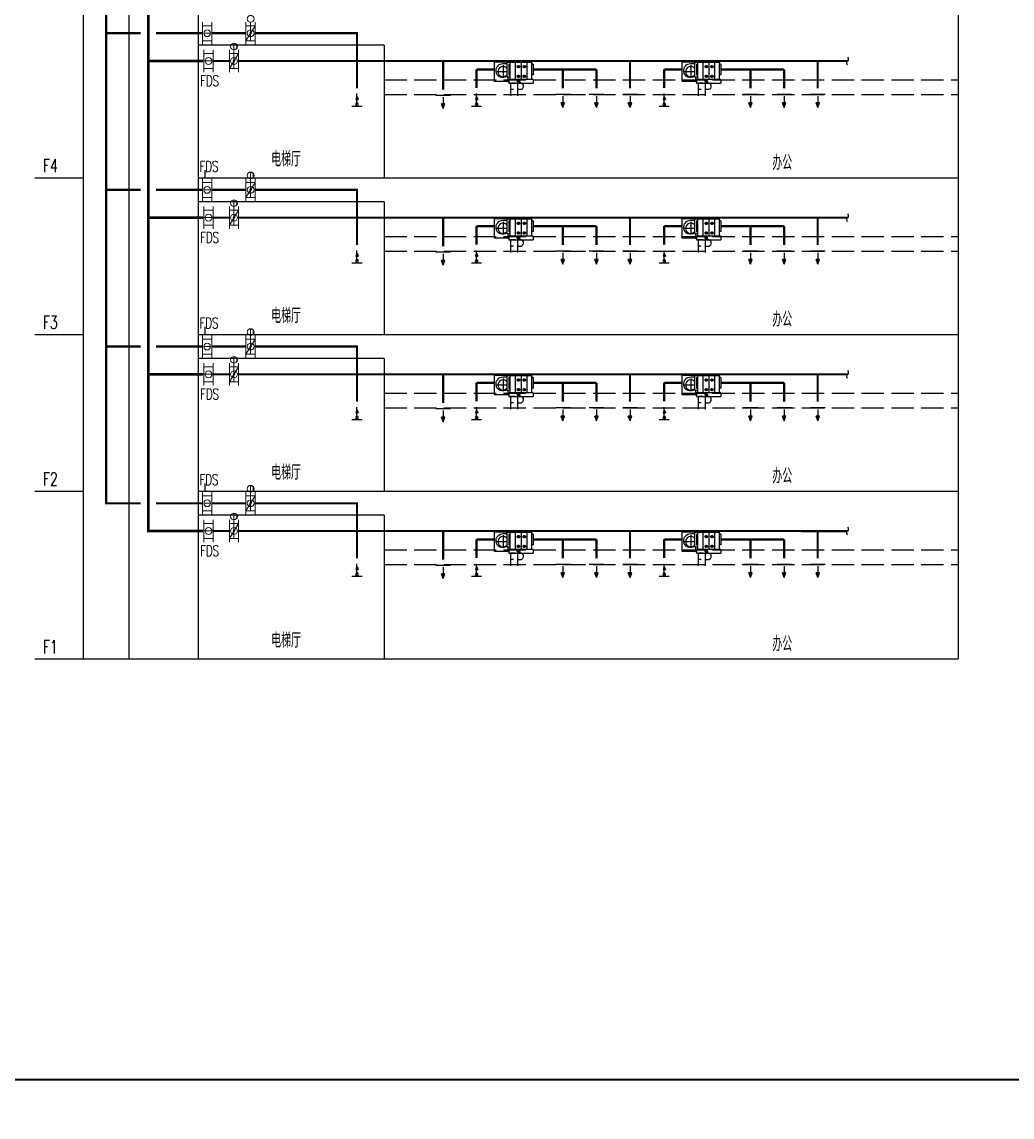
# Model space of a CAD drawing. Extents: x -778003 to -147913, y -2164908 to -814216.
# Drawn here: x -470328 to -443770, y -1169657 to -1140298 of the extents above; entities that cross this region are included whole.
import ezdxf

# ---------------------------------------------------------------- set-up
doc = ezdxf.new("R2010")
doc.units = 0
doc.header["$LTSCALE"] = 1000
doc.header["$MEASUREMENT"] = 0
doc.linetypes.add('虚线B', pattern=[0.8, 0.6, -0.2])
doc.layers.get('0').update_dxf_attribs({"linetype": 'CONTINUOUS'})
for name, color, linetype in [('AC-DIM', 3, 'CONTINUOUS'), ('ACS_COM', 7, 'CONTINUOUS'), ('ACS_风机标注', 2, 'CONTINUOUS'), ('EQUIP', 2, 'CONTINUOUS')]:
    doc.layers.add(name, color=color, linetype=linetype)
doc.layers.add('ACS_FG_FL', color=7, linetype='CONTINUOUS', lineweight=15)
doc.layers.add('ACS_FG_FM', color=7, linetype='CONTINUOUS', lineweight=15)
doc.styles.add('JD', font='ROMANS2.shx', dxfattribs={"width": 0.7, "bigfont": 'HZDF2.shx'})

# ---------------------------------------------------------------- blocks, each defined once
blk = doc.blocks.new('A1')
for points, const_width in [([(-584266, -1025182), (-500166, -1025182), (-500166, -965782), (-584266, -965782)], 5), ([(-507666, -966782), (-581766, -966782), (-581766, -1024182), (-507666, -1024182)], 50)]:
    blk.add_lwpolyline(points, close=True, dxfattribs=dict(const_width=const_width))

msp = doc.modelspace()

# ---------------------------------------------------------------- linework, layer by layer
for p, q in [((-467448.6, -1157376.2), (-467448.6, -1115075.7)), ((-465590.9, -1157376.2), (-465590.9, -1115075.7)), ((-469981.6, -1144476.1), (-468687.1, -1144476.1)), ((-469981.6, -1148676.1), (-468687.1, -1148676.1)), ((-469981.6, -1152876.1), (-468687.1, -1152876.1)), ((-469981.6, -1157376.2), (-468687.1, -1157376.2))]:
    msp.add_line(p, q)
at = {"linetype": 'Continuous'}
for p, q in [((-458831.1, -1142270.4), (-459223.9, -1142270.4)), ((-459031.9, -1142316.2), (-459031.9, -1142616.3)), ((-455617.1, -1142242), (-456009.8, -1142242)), ((-455817.9, -1142287.9), (-455817.9, -1142588)), ((-454717.1, -1142242), (-455109.8, -1142242)), ((-454917.9, -1142287.9), (-454917.9, -1142588)), ((-453817.1, -1142242), (-454209.8, -1142242)), ((-454017.9, -1142287.9), (-454017.9, -1142588)), ((-450582.6, -1142242), (-450975.3, -1142242)), ((-450783.4, -1142287.9), (-450783.4, -1142588)), ((-449682.6, -1142242), (-450075.3, -1142242)), ((-449883.4, -1142287.9), (-449883.4, -1142588)), ((-448782.6, -1142242), (-449175.3, -1142242)), ((-448983.4, -1142287.9), (-448983.4, -1142588)), ((-458986.9, -1142496.3), (-459077, -1142496.3)), ((-459031.9, -1142616.3), (-459077, -1142496.3)), ((-459031.9, -1142616.3), (-458986.9, -1142496.3)), ((-459031.9, -1142616.3), (-458986.9, -1142496.3)), ((-455772.9, -1142467.9), (-455863, -1142467.9)), ((-455817.9, -1142588), (-455863, -1142467.9)), ((-455817.9, -1142588), (-455772.9, -1142467.9)), ((-455817.9, -1142588), (-455772.9, -1142467.9)), ((-454917.9, -1142588), (-454963, -1142467.9)), ((-454872.9, -1142467.9), (-454963, -1142467.9)), ((-454917.9, -1142588), (-454872.9, -1142467.9)), ((-454917.9, -1142588), (-454872.9, -1142467.9)), ((-454017.9, -1142588), (-454063, -1142467.9)), ((-453972.9, -1142467.9), (-454063, -1142467.9)), ((-454017.9, -1142588), (-453972.9, -1142467.9)), ((-454017.9, -1142588), (-453972.9, -1142467.9)), ((-450738.4, -1142467.9), (-450828.5, -1142467.9)), ((-450783.4, -1142588), (-450828.5, -1142467.9)), ((-450783.4, -1142588), (-450738.4, -1142467.9)), ((-450783.4, -1142588), (-450738.4, -1142467.9)), ((-449883.4, -1142588), (-449928.5, -1142467.9)), ((-449838.4, -1142467.9), (-449928.5, -1142467.9)), ((-449883.4, -1142588), (-449838.4, -1142467.9)), ((-449883.4, -1142588), (-449838.4, -1142467.9)), ((-448983.4, -1142588), (-449028.5, -1142467.9)), ((-448938.4, -1142467.9), (-449028.5, -1142467.9)), ((-448983.4, -1142588), (-448938.4, -1142467.9)), ((-448983.4, -1142588), (-448938.4, -1142467.9)), ((-458831.1, -1146470.5), (-459223.9, -1146470.5)), ((-455617.1, -1146442.1), (-456009.8, -1146442.1)), ((-455817.9, -1146487.9), (-455817.9, -1146788)), ((-454717.1, -1146442.1), (-455109.8, -1146442.1)), ((-454917.9, -1146487.9), (-454917.9, -1146788)), ((-453817.1, -1146442.1), (-454209.8, -1146442.1)), ((-454017.9, -1146487.9), (-454017.9, -1146788)), ((-450582.6, -1146442.1), (-450975.3, -1146442.1)), ((-450783.4, -1146487.9), (-450783.4, -1146788)), ((-449682.6, -1146442.1), (-450075.3, -1146442.1)), ((-449883.4, -1146487.9), (-449883.4, -1146788)), ((-448782.6, -1146442.1), (-449175.3, -1146442.1)), ((-448983.4, -1146487.9), (-448983.4, -1146788)), ((-458986.9, -1146696.4), (-459077, -1146696.4)), ((-459031.9, -1146816.4), (-459077, -1146696.4)), ((-459031.9, -1146516.3), (-459031.9, -1146816.4)), ((-459031.9, -1146816.4), (-458986.9, -1146696.4)), ((-459031.9, -1146816.4), (-458986.9, -1146696.4)), ((-455772.9, -1146668), (-455863, -1146668)), ((-455817.9, -1146788), (-455863, -1146668)), ((-455817.9, -1146788), (-455772.9, -1146668)), ((-455817.9, -1146788), (-455772.9, -1146668)), ((-454917.9, -1146788), (-454963, -1146668)), ((-454872.9, -1146668), (-454963, -1146668)), ((-454917.9, -1146788), (-454872.9, -1146668)), ((-454917.9, -1146788), (-454872.9, -1146668)), ((-454017.9, -1146788), (-454063, -1146668)), ((-453972.9, -1146668), (-454063, -1146668)), ((-454017.9, -1146788), (-453972.9, -1146668)), ((-454017.9, -1146788), (-453972.9, -1146668)), ((-450738.4, -1146668), (-450828.5, -1146668)), ((-450783.4, -1146788), (-450828.5, -1146668)), ((-450783.4, -1146788), (-450738.4, -1146668)), ((-450783.4, -1146788), (-450738.4, -1146668)), ((-449883.4, -1146788), (-449928.5, -1146668)), ((-449838.4, -1146668), (-449928.5, -1146668)), ((-449883.4, -1146788), (-449838.4, -1146668)), ((-449883.4, -1146788), (-449838.4, -1146668)), ((-448983.4, -1146788), (-449028.5, -1146668)), ((-448938.4, -1146668), (-449028.5, -1146668)), ((-448983.4, -1146788), (-448938.4, -1146668)), ((-448983.4, -1146788), (-448938.4, -1146668)), ((-458831.1, -1150670.5), (-459223.9, -1150670.5)), ((-459031.9, -1150716.3), (-459031.9, -1151016.4)), ((-455617.1, -1150642.1), (-456009.8, -1150642.1)), ((-455772.9, -1150868), (-455863, -1150868)), ((-455817.9, -1150988), (-455863, -1150868)), ((-455817.9, -1150687.9), (-455817.9, -1150988)), ((-455817.9, -1150988), (-455772.9, -1150868)), ((-455817.9, -1150988), (-455772.9, -1150868)), ((-454717.1, -1150642.1), (-455109.8, -1150642.1)), ((-454917.9, -1150988), (-454963, -1150868)), ((-454872.9, -1150868), (-454963, -1150868)), ((-454917.9, -1150687.9), (-454917.9, -1150988)), ((-454917.9, -1150988), (-454872.9, -1150868)), ((-454917.9, -1150988), (-454872.9, -1150868)), ((-453817.1, -1150642.1), (-454209.8, -1150642.1)), ((-454017.9, -1150988), (-454063, -1150868)), ((-453972.9, -1150868), (-454063, -1150868)), ((-454017.9, -1150687.9), (-454017.9, -1150988)), ((-454017.9, -1150988), (-453972.9, -1150868)), ((-454017.9, -1150988), (-453972.9, -1150868)), ((-450582.6, -1150642.1), (-450975.3, -1150642.1)), ((-450738.4, -1150868), (-450828.5, -1150868)), ((-450783.4, -1150988), (-450828.5, -1150868)), ((-450783.4, -1150687.9), (-450783.4, -1150988)), ((-450783.4, -1150988), (-450738.4, -1150868)), ((-450783.4, -1150988), (-450738.4, -1150868)), ((-449682.6, -1150642.1), (-450075.3, -1150642.1)), ((-449883.4, -1150988), (-449928.5, -1150868)), ((-449838.4, -1150868), (-449928.5, -1150868)), ((-449883.4, -1150687.9), (-449883.4, -1150988)), ((-449883.4, -1150988), (-449838.4, -1150868)), ((-449883.4, -1150988), (-449838.4, -1150868)), ((-448782.6, -1150642.1), (-449175.3, -1150642.1)), ((-448983.4, -1150988), (-449028.5, -1150868)), ((-448938.4, -1150868), (-449028.5, -1150868)), ((-448983.4, -1150687.9), (-448983.4, -1150988)), ((-448983.4, -1150988), (-448938.4, -1150868)), ((-448983.4, -1150988), (-448938.4, -1150868)), ((-458986.9, -1150896.4), (-459077, -1150896.4)), ((-459031.9, -1151016.4), (-459077, -1150896.4)), ((-459031.9, -1151016.4), (-458986.9, -1150896.4)), ((-459031.9, -1151016.4), (-458986.9, -1150896.4)), ((-458831.1, -1154870.5), (-459223.9, -1154870.5)), ((-459031.9, -1154916.3), (-459031.9, -1155216.4)), ((-455617.1, -1154842.1), (-456009.8, -1154842.1)), ((-455817.9, -1154888), (-455817.9, -1155188.1)), ((-454717.1, -1154842.1), (-455109.8, -1154842.1)), ((-454917.9, -1154888), (-454917.9, -1155188.1)), ((-453817.1, -1154842.1), (-454209.8, -1154842.1)), ((-454017.9, -1154888), (-454017.9, -1155188.1)), ((-450582.6, -1154842.1), (-450975.3, -1154842.1)), ((-450783.4, -1154888), (-450783.4, -1155188.1)), ((-449682.6, -1154842.1), (-450075.3, -1154842.1)), ((-449883.4, -1154888), (-449883.4, -1155188.1)), ((-448782.6, -1154842.1), (-449175.3, -1154842.1)), ((-448983.4, -1154888), (-448983.4, -1155188.1)), ((-458986.9, -1155096.4), (-459077, -1155096.4)), ((-459031.9, -1155216.4), (-459077, -1155096.4)), ((-459031.9, -1155216.4), (-458986.9, -1155096.4)), ((-459031.9, -1155216.4), (-458986.9, -1155096.4)), ((-455772.9, -1155068), (-455863, -1155068)), ((-455817.9, -1155188.1), (-455863, -1155068)), ((-455817.9, -1155188.1), (-455772.9, -1155068)), ((-455817.9, -1155188.1), (-455772.9, -1155068)), ((-454917.9, -1155188.1), (-454963, -1155068)), ((-454872.9, -1155068), (-454963, -1155068)), ((-454917.9, -1155188.1), (-454872.9, -1155068)), ((-454917.9, -1155188.1), (-454872.9, -1155068)), ((-454017.9, -1155188.1), (-454063, -1155068)), ((-453972.9, -1155068), (-454063, -1155068)), ((-454017.9, -1155188.1), (-453972.9, -1155068)), ((-454017.9, -1155188.1), (-453972.9, -1155068)), ((-450738.4, -1155068), (-450828.5, -1155068)), ((-450783.4, -1155188.1), (-450828.5, -1155068)), ((-450783.4, -1155188.1), (-450738.4, -1155068)), ((-450783.4, -1155188.1), (-450738.4, -1155068)), ((-449883.4, -1155188.1), (-449928.5, -1155068)), ((-449838.4, -1155068), (-449928.5, -1155068)), ((-449883.4, -1155188.1), (-449838.4, -1155068)), ((-449883.4, -1155188.1), (-449838.4, -1155068)), ((-448983.4, -1155188.1), (-449028.5, -1155068)), ((-448938.4, -1155068), (-449028.5, -1155068)), ((-448983.4, -1155188.1), (-448938.4, -1155068)), ((-448983.4, -1155188.1), (-448938.4, -1155068))]:
    msp.add_line(p, q, dxfattribs=at)
msp.add_lwpolyline([(-481625.2, -1111254.7), (-401025.2, -1111254.7), (-401025.2, -1168654.7), (-481625.2, -1168654.7)], close=True)
for points in [[(-458986.9, -1142496.3), (-459031.9, -1142616.3), (-459077, -1142496.3)], [(-455772.9, -1142467.9), (-455817.9, -1142588), (-455863, -1142467.9)], [(-454872.9, -1142467.9), (-454917.9, -1142588), (-454963, -1142467.9)], [(-453972.9, -1142467.9), (-454017.9, -1142588), (-454063, -1142467.9)], [(-450738.4, -1142467.9), (-450783.4, -1142588), (-450828.5, -1142467.9)], [(-449838.4, -1142467.9), (-449883.4, -1142588), (-449928.5, -1142467.9)], [(-448938.4, -1142467.9), (-448983.4, -1142588), (-449028.5, -1142467.9)], [(-458986.9, -1146696.4), (-459031.9, -1146816.4), (-459077, -1146696.4)], [(-455772.9, -1146668), (-455817.9, -1146788), (-455863, -1146668)], [(-454872.9, -1146668), (-454917.9, -1146788), (-454963, -1146668)], [(-453972.9, -1146668), (-454017.9, -1146788), (-454063, -1146668)], [(-450738.4, -1146668), (-450783.4, -1146788), (-450828.5, -1146668)], [(-449838.4, -1146668), (-449883.4, -1146788), (-449928.5, -1146668)], [(-448938.4, -1146668), (-448983.4, -1146788), (-449028.5, -1146668)], [(-455772.9, -1150868), (-455817.9, -1150988), (-455863, -1150868)], [(-454872.9, -1150868), (-454917.9, -1150988), (-454963, -1150868)], [(-453972.9, -1150868), (-454017.9, -1150988), (-454063, -1150868)], [(-450738.4, -1150868), (-450783.4, -1150988), (-450828.5, -1150868)], [(-449838.4, -1150868), (-449883.4, -1150988), (-449928.5, -1150868)], [(-448938.4, -1150868), (-448983.4, -1150988), (-449028.5, -1150868)], [(-458986.9, -1150896.4), (-459031.9, -1151016.4), (-459077, -1150896.4)], [(-458986.9, -1155096.4), (-459031.9, -1155216.4), (-459077, -1155096.4)], [(-455772.9, -1155068), (-455817.9, -1155188.1), (-455863, -1155068)], [(-454872.9, -1155068), (-454917.9, -1155188.1), (-454963, -1155068)], [(-453972.9, -1155068), (-454017.9, -1155188.1), (-454063, -1155068)], [(-450738.4, -1155068), (-450783.4, -1155188.1), (-450828.5, -1155068)], [(-449838.4, -1155068), (-449883.4, -1155188.1), (-449928.5, -1155068)], [(-448938.4, -1155068), (-448983.4, -1155188.1), (-449028.5, -1155068)]]:
    msp.add_solid(points, dxfattribs=at)
at = {"layer": 'AC-DIM'}
for p, q in [((-461339.9, -1142295.5), (-461371.5, -1142379.5)), ((-461339.9, -1142295.5), (-461371.5, -1142379.5)), ((-461341.2, -1142548.9), (-461341.2, -1142221.3)), ((-461339.9, -1142295.5), (-461308.4, -1142379.5)), ((-458133.5, -1142295.5), (-458165, -1142379.5)), ((-458133.5, -1142295.5), (-458165, -1142379.5)), ((-458134.7, -1142548.9), (-458134.7, -1142221.3)), ((-458133.5, -1142295.5), (-458102, -1142379.5)), ((-453099, -1142295.5), (-453130.5, -1142379.5)), ((-453099, -1142295.5), (-453130.5, -1142379.5)), ((-453101.5, -1142548.9), (-453101.5, -1142221.3)), ((-453099, -1142295.5), (-453067.5, -1142379.5)), ((-461478.7, -1142560.2), (-461203.7, -1142560.2)), ((-461371.5, -1142379.5), (-461308.4, -1142379.5)), ((-458272.2, -1142560.2), (-457997.3, -1142560.2)), ((-458165, -1142379.5), (-458102, -1142379.5)), ((-453238.9, -1142560.2), (-452964, -1142560.2)), ((-453130.5, -1142379.5), (-453067.5, -1142379.5)), ((-461341.2, -1146748.9), (-461341.2, -1146421.4)), ((-458134.7, -1146748.9), (-458134.7, -1146421.4)), ((-453101.5, -1146748.9), (-453101.5, -1146421.4)), ((-461478.7, -1146760.3), (-461203.7, -1146760.3)), ((-461339.9, -1146495.6), (-461371.5, -1146579.6)), ((-461339.9, -1146495.6), (-461371.5, -1146579.6)), ((-461371.5, -1146579.6), (-461308.4, -1146579.6)), ((-461339.9, -1146495.6), (-461308.4, -1146579.6)), ((-458272.2, -1146760.3), (-457997.3, -1146760.3)), ((-458133.5, -1146495.6), (-458165, -1146579.6)), ((-458133.5, -1146495.6), (-458165, -1146579.6)), ((-458165, -1146579.6), (-458102, -1146579.6)), ((-458133.5, -1146495.6), (-458102, -1146579.6)), ((-453238.9, -1146760.3), (-452964, -1146760.3)), ((-453099, -1146495.6), (-453130.5, -1146579.6)), ((-453099, -1146495.6), (-453130.5, -1146579.6)), ((-453130.5, -1146579.6), (-453067.5, -1146579.6)), ((-453099, -1146495.6), (-453067.5, -1146579.6)), ((-461339.9, -1150695.6), (-461371.5, -1150779.6)), ((-461339.9, -1150695.6), (-461371.5, -1150779.6)), ((-461371.5, -1150779.6), (-461308.4, -1150779.6)), ((-461341.2, -1150948.9), (-461341.2, -1150621.4)), ((-461339.9, -1150695.6), (-461308.4, -1150779.6)), ((-458133.5, -1150695.6), (-458165, -1150779.6)), ((-458133.5, -1150695.6), (-458165, -1150779.6)), ((-458165, -1150779.6), (-458102, -1150779.6)), ((-458134.7, -1150948.9), (-458134.7, -1150621.4)), ((-458133.5, -1150695.6), (-458102, -1150779.6)), ((-453099, -1150695.6), (-453130.5, -1150779.6)), ((-453099, -1150695.6), (-453130.5, -1150779.6)), ((-453130.5, -1150779.6), (-453067.5, -1150779.6)), ((-453101.5, -1150948.9), (-453101.5, -1150621.4)), ((-453099, -1150695.6), (-453067.5, -1150779.6)), ((-461478.7, -1150960.3), (-461203.7, -1150960.3)), ((-458272.2, -1150960.3), (-457997.3, -1150960.3)), ((-453238.9, -1150960.3), (-452964, -1150960.3)), ((-461339.9, -1154895.6), (-461371.5, -1154979.7)), ((-461339.9, -1154895.6), (-461371.5, -1154979.7)), ((-461371.5, -1154979.7), (-461308.4, -1154979.7)), ((-461341.2, -1155149), (-461341.2, -1154821.4)), ((-461339.9, -1154895.6), (-461308.4, -1154979.7)), ((-458133.5, -1154895.6), (-458165, -1154979.7)), ((-458133.5, -1154895.6), (-458165, -1154979.7)), ((-458165, -1154979.7), (-458102, -1154979.7)), ((-458134.7, -1155149), (-458134.7, -1154821.4)), ((-458133.5, -1154895.6), (-458102, -1154979.7)), ((-453099, -1154895.6), (-453130.5, -1154979.7)), ((-453099, -1154895.6), (-453130.5, -1154979.7)), ((-453130.5, -1154979.7), (-453067.5, -1154979.7)), ((-453101.5, -1155149), (-453101.5, -1154821.4)), ((-453099, -1154895.6), (-453067.5, -1154979.7)), ((-461478.7, -1155160.3), (-461203.7, -1155160.3)), ((-458272.2, -1155160.3), (-457997.3, -1155160.3)), ((-453238.9, -1155160.3), (-452964, -1155160.3))]:
    msp.add_line(p, q, dxfattribs=at)
for centre, start, end in [((-461340.9, -1142511.8), 88.0773, 271.9227), ((-461339.6, -1142511.8), 268.0773, 91.9227), ((-458134.4, -1142511.8), 88.0773, 271.9227), ((-458133.2, -1142511.8), 268.0773, 91.9227), ((-453099.9, -1142511.8), 88.0773, 271.9227), ((-453099.9, -1142511.8), 268.0773, 91.9227), ((-461340.9, -1146711.8), 88.0773, 271.9227), ((-461339.6, -1146711.8), 268.0773, 91.9227), ((-458134.4, -1146711.8), 88.0773, 271.9227), ((-458133.2, -1146711.8), 268.0773, 91.9227), ((-453099.9, -1146711.8), 88.0773, 271.9227), ((-453099.9, -1146711.8), 268.0773, 91.9227), ((-461340.9, -1150911.8), 88.0773, 271.9227), ((-461339.6, -1150911.8), 268.0773, 91.9227), ((-458134.4, -1150911.8), 88.0773, 271.9227), ((-458133.2, -1150911.8), 268.0773, 91.9227), ((-453099.9, -1150911.8), 88.0773, 271.9227), ((-453099.9, -1150911.8), 268.0773, 91.9227), ((-461340.9, -1155111.9), 88.0773, 271.9227), ((-461339.6, -1155111.9), 268.0773, 91.9227), ((-458134.4, -1155111.9), 88.0773, 271.9227), ((-458133.2, -1155111.9), 268.0773, 91.9227), ((-453099.9, -1155111.9), 88.0773, 271.9227), ((-453099.9, -1155111.9), 268.0773, 91.9227)]:
    msp.add_arc(centre, 37.1, start, end, dxfattribs=at)
for points in [[(-461371.5, -1142379.5), (-461339.9, -1142295.5), (-461308.4, -1142379.5)], [(-458165, -1142379.5), (-458133.5, -1142295.5), (-458102, -1142379.5)], [(-453130.5, -1142379.5), (-453099, -1142295.5), (-453067.5, -1142379.5)], [(-461371.5, -1146579.6), (-461339.9, -1146495.6), (-461308.4, -1146579.6)], [(-458165, -1146579.6), (-458133.5, -1146495.6), (-458102, -1146579.6)], [(-453130.5, -1146579.6), (-453099, -1146495.6), (-453067.5, -1146579.6)], [(-461371.5, -1150779.6), (-461339.9, -1150695.6), (-461308.4, -1150779.6)], [(-458165, -1150779.6), (-458133.5, -1150695.6), (-458102, -1150779.6)], [(-453130.5, -1150779.6), (-453099, -1150695.6), (-453067.5, -1150779.6)], [(-461371.5, -1154979.7), (-461339.9, -1154895.6), (-461308.4, -1154979.7)], [(-458165, -1154979.7), (-458133.5, -1154895.6), (-458102, -1154979.7)], [(-453130.5, -1154979.7), (-453099, -1154895.6), (-453067.5, -1154979.7)]]:
    msp.add_solid(points, dxfattribs=at)
at = {"layer": 'ACS_COM'}
for p, q in [((-468687.1, -1115075.7), (-468687.1, -1157376.2)), ((-445218.5, -1115075.7), (-445218.5, -1157376.2)), ((-460608.1, -1140917.5), (-465590.9, -1140917.5)), ((-460608.1, -1140917.5), (-460608.1, -1144476.1)), ((-457655.4, -1141892), (-457655.4, -1141379.6)), ((-457321.3, -1141379.6), (-457655.4, -1141379.6)), ((-457422.3, -1141454.4), (-457422.3, -1141792.6)), ((-457321.3, -1141379.6), (-456658.4, -1141379.6)), ((-457321.3, -1141379.6), (-457321.3, -1141773.1)), ((-457265, -1141426.5), (-457265, -1141714.5)), ((-457265, -1141426.5), (-457245.6, -1141426.5)), ((-457245.6, -1141379.6), (-457245.6, -1141841.3)), ((-457085.9, -1141841.3), (-457085.9, -1141379.6)), ((-456930.7, -1141841.3), (-456930.7, -1141379.6)), ((-456775.6, -1141841.3), (-456775.6, -1141379.6)), ((-456658.4, -1141379.6), (-456658.4, -1141841.3)), ((-456614.5, -1141426.5), (-456658.4, -1141426.5)), ((-456614.5, -1141426.5), (-456614.5, -1141714.5)), ((-452620.9, -1141892), (-452620.9, -1141379.6)), ((-452286.8, -1141379.6), (-452620.9, -1141379.6)), ((-452387.8, -1141454.4), (-452387.8, -1141792.6)), ((-452286.8, -1141379.6), (-451623.9, -1141379.6)), ((-452286.8, -1141379.6), (-452286.8, -1141773.1)), ((-452230.5, -1141426.5), (-452230.5, -1141714.5)), ((-452230.5, -1141426.5), (-452211, -1141426.5)), ((-452211, -1141379.6), (-452211, -1141841.3)), ((-452051.4, -1141841.3), (-452051.4, -1141379.6)), ((-451896.2, -1141841.3), (-451896.2, -1141379.6)), ((-451741.1, -1141841.3), (-451741.1, -1141379.6)), ((-451623.9, -1141379.6), (-451623.9, -1141841.3)), ((-451580, -1141426.5), (-451623.9, -1141426.5)), ((-451580, -1141426.5), (-451580, -1141714.5)), ((-457586.8, -1141629.7), (-457321.3, -1141629.7)), ((-457321.3, -1141773.1), (-457245.6, -1141773.1)), ((-457293, -1141773.1), (-457293, -1141892)), ((-457265, -1141714.5), (-457245.6, -1141714.5)), ((-456614.5, -1141714.5), (-456658.4, -1141714.5)), ((-452552.3, -1141629.7), (-452286.8, -1141629.7)), ((-452286.8, -1141773.1), (-452211, -1141773.1)), ((-452258.5, -1141773.1), (-452258.5, -1141892)), ((-452230.5, -1141714.5), (-452211, -1141714.5)), ((-451580, -1141714.5), (-451623.9, -1141714.5)), ((-457293, -1141892), (-457655.4, -1141892)), ((-457293, -1141892), (-457265, -1141892)), ((-456614.5, -1141841.3), (-457265, -1141841.3)), ((-457265, -1141841.3), (-457265, -1141938.8)), ((-457265, -1141938.8), (-456614.5, -1141938.8)), ((-456614.5, -1141841.3), (-456614.5, -1141938.8)), ((-452258.5, -1141892), (-452620.9, -1141892)), ((-452258.5, -1141892), (-452230.5, -1141892)), ((-451580, -1141841.3), (-452230.5, -1141841.3)), ((-452230.5, -1141841.3), (-452230.5, -1141938.8)), ((-452230.5, -1141938.8), (-451580, -1141938.8)), ((-451580, -1141841.3), (-451580, -1141938.8)), ((-465423.6, -1144276.1), (-465423.6, -1144476.1)), ((-465590.9, -1144476.1), (-445218.5, -1144476.1)), ((-460608.1, -1145117.6), (-465590.9, -1145117.6)), ((-460608.1, -1145117.6), (-460608.1, -1148676.1)), ((-457655.4, -1146092.1), (-457655.4, -1145579.6)), ((-457321.3, -1145579.6), (-457655.4, -1145579.6)), ((-457321.3, -1145579.6), (-456658.4, -1145579.6)), ((-457321.3, -1145579.6), (-457321.3, -1145973.1)), ((-457245.6, -1145579.6), (-457245.6, -1146041.4)), ((-457085.9, -1146041.4), (-457085.9, -1145579.6)), ((-456930.7, -1146041.4), (-456930.7, -1145579.6)), ((-456775.6, -1146041.4), (-456775.6, -1145579.6)), ((-456658.4, -1145579.6), (-456658.4, -1146041.4)), ((-452620.9, -1146092.1), (-452620.9, -1145579.6)), ((-452286.8, -1145579.6), (-452620.9, -1145579.6)), ((-452286.8, -1145579.6), (-451623.9, -1145579.6)), ((-452286.8, -1145579.6), (-452286.8, -1145973.1)), ((-452211, -1145579.6), (-452211, -1146041.4)), ((-452051.4, -1146041.4), (-452051.4, -1145579.6)), ((-451896.2, -1146041.4), (-451896.2, -1145579.6)), ((-451741.1, -1146041.4), (-451741.1, -1145579.6)), ((-451623.9, -1145579.6), (-451623.9, -1146041.4)), ((-457586.8, -1145829.7), (-457321.3, -1145829.7)), ((-457422.3, -1145654.4), (-457422.3, -1145992.6)), ((-457265, -1145626.6), (-457265, -1145914.6)), ((-457265, -1145626.6), (-457245.6, -1145626.6)), ((-456614.5, -1145626.6), (-456658.4, -1145626.6)), ((-456614.5, -1145626.6), (-456614.5, -1145914.6)), ((-452552.3, -1145829.7), (-452286.8, -1145829.7)), ((-452387.8, -1145654.4), (-452387.8, -1145992.6)), ((-452230.5, -1145626.6), (-452230.5, -1145914.6)), ((-452230.5, -1145626.6), (-452211, -1145626.6)), ((-451580, -1145626.6), (-451623.9, -1145626.6)), ((-451580, -1145626.6), (-451580, -1145914.6)), ((-457293, -1146092.1), (-457655.4, -1146092.1)), ((-457321.3, -1145973.1), (-457245.6, -1145973.1)), ((-457293, -1145973.1), (-457293, -1146092.1)), ((-457293, -1146092.1), (-457265, -1146092.1)), ((-457265, -1145914.6), (-457245.6, -1145914.6)), ((-456614.5, -1146041.4), (-457265, -1146041.4)), ((-457265, -1146041.4), (-457265, -1146138.8)), ((-457265, -1146138.8), (-456614.5, -1146138.8)), ((-456614.5, -1145914.6), (-456658.4, -1145914.6)), ((-456614.5, -1146041.4), (-456614.5, -1146138.8)), ((-452258.5, -1146092.1), (-452620.9, -1146092.1)), ((-452286.8, -1145973.1), (-452211, -1145973.1)), ((-452258.5, -1145973.1), (-452258.5, -1146092.1)), ((-452258.5, -1146092.1), (-452230.5, -1146092.1)), ((-452230.5, -1145914.6), (-452211, -1145914.6)), ((-451580, -1146041.4), (-452230.5, -1146041.4)), ((-452230.5, -1146041.4), (-452230.5, -1146138.8)), ((-452230.5, -1146138.8), (-451580, -1146138.8)), ((-451580, -1145914.6), (-451623.9, -1145914.6)), ((-451580, -1146041.4), (-451580, -1146138.8)), ((-465423.6, -1148476.1), (-465423.6, -1148676.1)), ((-465590.9, -1148676.1), (-445218.5, -1148676.1)), ((-460608.1, -1149317.6), (-465590.9, -1149317.6)), ((-460608.1, -1149317.6), (-460608.1, -1152876.1)), ((-457655.4, -1150292.1), (-457655.4, -1149779.6)), ((-457321.3, -1149779.6), (-457655.4, -1149779.6)), ((-457422.3, -1149854.4), (-457422.3, -1150192.6)), ((-457321.3, -1149779.6), (-456658.4, -1149779.6)), ((-457321.3, -1149779.6), (-457321.3, -1150173.1)), ((-457265, -1149826.6), (-457265, -1150114.6)), ((-457265, -1149826.6), (-457245.6, -1149826.6)), ((-457245.6, -1149779.6), (-457245.6, -1150241.4)), ((-457085.9, -1150241.4), (-457085.9, -1149779.6)), ((-456930.7, -1150241.4), (-456930.7, -1149779.6)), ((-456775.6, -1150241.4), (-456775.6, -1149779.6)), ((-456658.4, -1149779.6), (-456658.4, -1150241.4)), ((-456614.5, -1149826.6), (-456658.4, -1149826.6)), ((-456614.5, -1149826.6), (-456614.5, -1150114.6)), ((-452620.9, -1150292.1), (-452620.9, -1149779.6)), ((-452286.8, -1149779.6), (-452620.9, -1149779.6)), ((-452387.8, -1149854.4), (-452387.8, -1150192.6)), ((-452286.8, -1149779.6), (-451623.9, -1149779.6)), ((-452286.8, -1149779.6), (-452286.8, -1150173.1)), ((-452230.5, -1149826.6), (-452230.5, -1150114.6)), ((-452230.5, -1149826.6), (-452211, -1149826.6)), ((-452211, -1149779.6), (-452211, -1150241.4)), ((-452051.4, -1150241.4), (-452051.4, -1149779.6)), ((-451896.2, -1150241.4), (-451896.2, -1149779.6)), ((-451741.1, -1150241.4), (-451741.1, -1149779.6)), ((-451623.9, -1149779.6), (-451623.9, -1150241.4)), ((-451580, -1149826.6), (-451623.9, -1149826.6)), ((-451580, -1149826.6), (-451580, -1150114.6)), ((-457293, -1150292.1), (-457655.4, -1150292.1)), ((-457586.8, -1150029.7), (-457321.3, -1150029.7)), ((-457321.3, -1150173.1), (-457245.6, -1150173.1)), ((-457293, -1150173.1), (-457293, -1150292.1)), ((-457293, -1150292.1), (-457265, -1150292.1)), ((-457265, -1150114.6), (-457245.6, -1150114.6)), ((-456614.5, -1150241.4), (-457265, -1150241.4)), ((-457265, -1150241.4), (-457265, -1150338.8)), ((-456614.5, -1150114.6), (-456658.4, -1150114.6)), ((-456614.5, -1150241.4), (-456614.5, -1150338.8)), ((-452258.5, -1150292.1), (-452620.9, -1150292.1)), ((-452552.3, -1150029.7), (-452286.8, -1150029.7)), ((-452286.8, -1150173.1), (-452211, -1150173.1)), ((-452258.5, -1150173.1), (-452258.5, -1150292.1)), ((-452258.5, -1150292.1), (-452230.5, -1150292.1)), ((-452230.5, -1150114.6), (-452211, -1150114.6)), ((-451580, -1150241.4), (-452230.5, -1150241.4)), ((-452230.5, -1150241.4), (-452230.5, -1150338.8)), ((-451580, -1150114.6), (-451623.9, -1150114.6)), ((-451580, -1150241.4), (-451580, -1150338.8)), ((-457265, -1150338.8), (-456614.5, -1150338.8)), ((-452230.5, -1150338.8), (-451580, -1150338.8)), ((-465590.9, -1152876.2), (-445218.5, -1152876.2)), ((-465423.6, -1152676.1), (-465423.6, -1152876.1)), ((-460608.1, -1153517.7), (-465590.9, -1153517.7)), ((-460608.1, -1153517.7), (-460608.1, -1157376.2)), ((-457655.4, -1154492.2), (-457655.4, -1153979.7)), ((-457321.3, -1153979.7), (-457655.4, -1153979.7)), ((-457422.3, -1154054.5), (-457422.3, -1154392.7)), ((-457321.3, -1153979.7), (-456658.4, -1153979.7)), ((-457321.3, -1153979.7), (-457321.3, -1154373.2)), ((-457265, -1154026.6), (-457265, -1154314.6)), ((-457265, -1154026.6), (-457245.6, -1154026.6)), ((-457245.6, -1153979.7), (-457245.6, -1154441.4)), ((-457085.9, -1154441.4), (-457085.9, -1153979.7)), ((-456930.7, -1154441.4), (-456930.7, -1153979.7)), ((-456775.6, -1154441.4), (-456775.6, -1153979.7)), ((-456658.4, -1153979.7), (-456658.4, -1154441.4)), ((-456614.5, -1154026.6), (-456658.4, -1154026.6)), ((-456614.5, -1154026.6), (-456614.5, -1154314.6)), ((-452620.9, -1154492.2), (-452620.9, -1153979.7)), ((-452286.8, -1153979.7), (-452620.9, -1153979.7)), ((-452387.8, -1154054.5), (-452387.8, -1154392.7)), ((-452286.8, -1153979.7), (-451623.9, -1153979.7)), ((-452286.8, -1153979.7), (-452286.8, -1154373.2)), ((-452230.5, -1154026.6), (-452230.5, -1154314.6)), ((-452230.5, -1154026.6), (-452211, -1154026.6)), ((-452211, -1153979.7), (-452211, -1154441.4)), ((-452051.4, -1154441.4), (-452051.4, -1153979.7)), ((-451896.2, -1154441.4), (-451896.2, -1153979.7)), ((-451741.1, -1154441.4), (-451741.1, -1153979.7)), ((-451623.9, -1153979.7), (-451623.9, -1154441.4)), ((-451580, -1154026.6), (-451623.9, -1154026.6)), ((-451580, -1154026.6), (-451580, -1154314.6)), ((-457586.8, -1154229.8), (-457321.3, -1154229.8)), ((-457321.3, -1154373.2), (-457245.6, -1154373.2)), ((-457293, -1154373.2), (-457293, -1154492.2)), ((-457265, -1154314.6), (-457245.6, -1154314.6)), ((-456614.5, -1154314.6), (-456658.4, -1154314.6)), ((-452552.3, -1154229.8), (-452286.8, -1154229.8)), ((-452286.8, -1154373.2), (-452211, -1154373.2)), ((-452258.5, -1154373.2), (-452258.5, -1154492.2)), ((-452230.5, -1154314.6), (-452211, -1154314.6)), ((-451580, -1154314.6), (-451623.9, -1154314.6)), ((-457293, -1154492.2), (-457655.4, -1154492.2)), ((-457293, -1154492.2), (-457265, -1154492.2)), ((-456614.5, -1154441.4), (-457265, -1154441.4)), ((-457265, -1154441.4), (-457265, -1154538.9)), ((-457265, -1154538.9), (-456614.5, -1154538.9)), ((-456614.5, -1154441.4), (-456614.5, -1154538.9)), ((-452258.5, -1154492.2), (-452620.9, -1154492.2)), ((-452258.5, -1154492.2), (-452230.5, -1154492.2)), ((-451580, -1154441.4), (-452230.5, -1154441.4)), ((-452230.5, -1154441.4), (-452230.5, -1154538.9)), ((-452230.5, -1154538.9), (-451580, -1154538.9)), ((-451580, -1154441.4), (-451580, -1154538.9)), ((-468687.1, -1157376.2), (-445218.5, -1157376.2))]:
    msp.add_line(p, q, dxfattribs=at)
at = {"layer": 'ACS_COM', "color": 1}
for p, q in [((-457052.4, -1141496.1), (-456962.1, -1141496.1)), ((-457008.3, -1141537.9), (-457008.3, -1141453.3)), ((-456897.3, -1141496.1), (-456807, -1141496.1)), ((-456853.2, -1141537.9), (-456853.2, -1141453.3)), ((-452017.9, -1141496.1), (-451927.6, -1141496.1)), ((-451973.8, -1141537.9), (-451973.8, -1141453.3)), ((-451862.7, -1141496.1), (-451772.5, -1141496.1)), ((-451818.7, -1141537.9), (-451818.7, -1141453.3)), ((-457052.4, -1141755.9), (-456962.1, -1141755.9)), ((-457008.3, -1141797.7), (-457008.3, -1141713.1)), ((-456897.3, -1141755.9), (-456807, -1141755.9)), ((-456853.2, -1141797.7), (-456853.2, -1141713.1)), ((-452017.9, -1141755.9), (-451927.6, -1141755.9)), ((-451973.8, -1141797.7), (-451973.8, -1141713.1)), ((-451862.7, -1141755.9), (-451772.5, -1141755.9)), ((-451818.7, -1141797.7), (-451818.7, -1141713.1)), ((-457052.4, -1141890.1), (-456962.1, -1141890.1)), ((-457008.3, -1141932), (-457008.3, -1141847.3)), ((-452017.9, -1141890.1), (-451927.6, -1141890.1)), ((-451973.8, -1141932), (-451973.8, -1141847.3)), ((-457052.4, -1145696.2), (-456962.1, -1145696.2)), ((-457008.3, -1145738), (-457008.3, -1145653.3)), ((-456897.3, -1145696.2), (-456807, -1145696.2)), ((-456853.2, -1145738), (-456853.2, -1145653.3)), ((-452017.9, -1145696.2), (-451927.6, -1145696.2)), ((-451973.8, -1145738), (-451973.8, -1145653.3)), ((-451862.7, -1145696.2), (-451772.5, -1145696.2)), ((-451818.7, -1145738), (-451818.7, -1145653.3)), ((-457052.4, -1145955.9), (-456962.1, -1145955.9)), ((-457052.4, -1146090.2), (-456962.1, -1146090.2)), ((-457008.3, -1145997.8), (-457008.3, -1145913.1)), ((-457008.3, -1146132), (-457008.3, -1146047.4)), ((-456897.3, -1145955.9), (-456807, -1145955.9)), ((-456853.2, -1145997.8), (-456853.2, -1145913.1)), ((-452017.9, -1145955.9), (-451927.6, -1145955.9)), ((-452017.9, -1146090.2), (-451927.6, -1146090.2)), ((-451973.8, -1145997.8), (-451973.8, -1145913.1)), ((-451973.8, -1146132), (-451973.8, -1146047.4)), ((-451862.7, -1145955.9), (-451772.5, -1145955.9)), ((-451818.7, -1145997.8), (-451818.7, -1145913.1)), ((-457052.4, -1149896.2), (-456962.1, -1149896.2)), ((-457008.3, -1149938), (-457008.3, -1149853.3)), ((-456897.3, -1149896.2), (-456807, -1149896.2)), ((-456853.2, -1149938), (-456853.2, -1149853.3)), ((-452017.9, -1149896.2), (-451927.6, -1149896.2)), ((-451973.8, -1149938), (-451973.8, -1149853.3)), ((-451862.7, -1149896.2), (-451772.5, -1149896.2)), ((-451818.7, -1149938), (-451818.7, -1149853.3)), ((-457052.4, -1150155.9), (-456962.1, -1150155.9)), ((-457052.4, -1150290.2), (-456962.1, -1150290.2)), ((-457008.3, -1150197.8), (-457008.3, -1150113.1)), ((-457008.3, -1150332), (-457008.3, -1150247.4)), ((-456897.3, -1150155.9), (-456807, -1150155.9)), ((-456853.2, -1150197.8), (-456853.2, -1150113.1)), ((-452017.9, -1150155.9), (-451927.6, -1150155.9)), ((-452017.9, -1150290.2), (-451927.6, -1150290.2)), ((-451973.8, -1150197.8), (-451973.8, -1150113.1)), ((-451973.8, -1150332), (-451973.8, -1150247.4)), ((-451862.7, -1150155.9), (-451772.5, -1150155.9)), ((-451818.7, -1150197.8), (-451818.7, -1150113.1)), ((-457052.4, -1154096.2), (-456962.1, -1154096.2)), ((-457008.3, -1154138.1), (-457008.3, -1154053.4)), ((-456897.3, -1154096.2), (-456807, -1154096.2)), ((-456853.2, -1154138.1), (-456853.2, -1154053.4)), ((-452017.9, -1154096.2), (-451927.6, -1154096.2)), ((-451973.8, -1154138.1), (-451973.8, -1154053.4)), ((-451862.7, -1154096.2), (-451772.5, -1154096.2)), ((-451818.7, -1154138.1), (-451818.7, -1154053.4)), ((-457052.4, -1154356), (-456962.1, -1154356)), ((-457008.3, -1154397.8), (-457008.3, -1154313.2)), ((-456897.3, -1154356), (-456807, -1154356)), ((-456853.2, -1154397.8), (-456853.2, -1154313.2)), ((-452017.9, -1154356), (-451927.6, -1154356)), ((-451973.8, -1154397.8), (-451973.8, -1154313.2)), ((-451862.7, -1154356), (-451772.5, -1154356)), ((-451818.7, -1154397.8), (-451818.7, -1154313.2)), ((-457052.4, -1154490.2), (-456962.1, -1154490.2)), ((-457008.3, -1154532.1), (-457008.3, -1154447.4)), ((-452017.9, -1154490.2), (-451927.6, -1154490.2)), ((-451973.8, -1154532.1), (-451973.8, -1154447.4))]:
    msp.add_line(p, q, dxfattribs=at)
at = {"layer": 'ACS_COM', "linetype": '虚线B'}
for p, q in [((-460608.1, -1141849.7), (-445218.5, -1141849.7)), ((-460608.1, -1142243.7), (-445218.5, -1142243.7)), ((-460608.1, -1146049.7), (-445218.5, -1146049.7)), ((-460608.1, -1146443.8), (-445218.5, -1146443.8)), ((-460608.1, -1150249.7), (-445218.5, -1150249.7)), ((-460608.1, -1150643.8), (-445218.5, -1150643.8)), ((-460608.1, -1154449.8), (-445218.5, -1154449.8)), ((-460608.1, -1154843.9), (-445218.5, -1154843.9))]:
    msp.add_line(p, q, dxfattribs=at)
at = {"layer": 'ACS_COM', "color": 5, "const_width": 60}
for points in [[(-465483.3, -1115402), (-468067.8, -1115401.9), (-468067.8, -1153202.4), (-467144.3, -1153202.4)], [(-468067.8, -1140602.3), (-467144.3, -1140602.3)], [(-466732.3, -1140602.3), (-465483.3, -1140602.3)], [(-465233.3, -1140602.3), (-464317.7, -1140602.3)], [(-464067.7, -1140602.3), (-461339.9, -1140602.3), (-461339.9, -1142081.7)], [(-468067.8, -1144802.4), (-467144.3, -1144802.3)], [(-466732.3, -1144802.3), (-465483.3, -1144802.3)], [(-465233.3, -1144802.3), (-464317.7, -1144802.3)], [(-464067.7, -1144802.3), (-461339.9, -1144802.3), (-461339.9, -1146281.8)], [(-468067.8, -1149002.4), (-467144.3, -1149002.3)], [(-466732.3, -1149002.3), (-465483.3, -1149002.3)], [(-465233.3, -1149002.3), (-464317.7, -1149002.3)], [(-464067.7, -1149002.3), (-461339.9, -1149002.3), (-461339.9, -1150481.8)], [(-466732.3, -1153202.4), (-465483.3, -1153202.4)], [(-465233.3, -1153202.4), (-464317.7, -1153202.4)], [(-464067.7, -1153202.4), (-461339.9, -1153202.4), (-461339.9, -1154681.8)]]:
    msp.add_lwpolyline(points, dxfattribs=at)
at = {"layer": 'ACS_COM', "color": 2}
msp.add_lwpolyline([(-469048.1, -1115790.7, 69, 69, 0), (-466938.9, -1115790.7, 68.6, 68.6, 0), (-466938.8, -1153945.3, 68.6, 68.6, 0), (-465470.1, -1153945.3, 68.6, 68.6, 0)], format="xyseb", dxfattribs=at)
for points, const_width in [([(-466938.9, -1141345.2), (-465470.2, -1141345.2)], 68.6), ([(-465195.2, -1141345.2), (-464764.4, -1141345.2)], 60), ([(-464514.4, -1141345.2), (-448186.6, -1141346.6)], 60), ([(-459031.9, -1141345.3), (-459031.9, -1142110.1)], 60), ([(-454017.9, -1141345.6), (-454017.9, -1142081.7)], 60), ([(-448983.4, -1141345.9), (-448983.4, -1142081.7)], 60), ([(-458133.5, -1141570.5), (-457665.4, -1141570.5)], 60), ([(-458133.5, -1141570.5), (-458133.5, -1142071.7)], 60), ([(-456614.5, -1141570.5), (-454927.9, -1141570.5)], 60), ([(-455817.9, -1141580.5), (-455817.9, -1142081.7)], 60), ([(-454917.9, -1141580.5), (-454917.9, -1142081.7)], 60), ([(-453099, -1141570.5), (-452630.9, -1141570.5)], 60), ([(-453099, -1141570.5), (-453099, -1142071.7)], 60), ([(-451580, -1141570.5), (-449893.4, -1141570.5)], 60), ([(-450783.4, -1141580.5), (-450783.4, -1142081.7)], 60), ([(-449883.4, -1141580.5), (-449883.4, -1142081.7)], 60), ([(-466938.9, -1145545.2), (-465470.2, -1145545.3)], 68.6), ([(-465195.2, -1145545.3), (-464764.4, -1145545.3)], 60), ([(-464514.4, -1145545.3), (-448186.6, -1145546.6)], 60), ([(-459031.9, -1145545.4), (-459031.9, -1146310.2)], 60), ([(-454017.9, -1145545.7), (-454017.9, -1146281.8)], 60), ([(-448983.4, -1145546), (-448983.4, -1146281.8)], 60), ([(-458133.5, -1145770.6), (-457665.4, -1145770.6)], 60), ([(-458133.5, -1145770.6), (-458133.5, -1146271.8)], 60), ([(-456614.5, -1145770.6), (-454927.9, -1145770.6)], 60), ([(-455817.9, -1145780.6), (-455817.9, -1146281.8)], 60), ([(-454917.9, -1145780.6), (-454917.9, -1146281.8)], 60), ([(-453099, -1145770.6), (-452630.9, -1145770.6)], 60), ([(-453099, -1145770.6), (-453099, -1146271.8)], 60), ([(-451580, -1145770.6), (-449893.4, -1145770.6)], 60), ([(-450783.4, -1145780.6), (-450783.4, -1146281.8)], 60), ([(-449883.4, -1145780.6), (-449883.4, -1146281.8)], 60), ([(-466938.9, -1149745.2), (-465470.2, -1149745.3)], 68.6), ([(-465195.2, -1149745.3), (-464764.4, -1149745.3)], 60), ([(-464514.4, -1149745.3), (-448186.6, -1149746.6)], 60), ([(-459031.9, -1149745.4), (-459031.9, -1150510.2)], 60), ([(-454017.9, -1149745.7), (-454017.9, -1150481.8)], 60), ([(-448983.4, -1149746), (-448983.4, -1150481.8)], 60), ([(-458133.5, -1149970.6), (-457665.4, -1149970.6)], 60), ([(-458133.5, -1149970.6), (-458133.5, -1150471.8)], 60), ([(-456614.5, -1149970.6), (-454927.9, -1149970.6)], 60), ([(-455817.9, -1149980.6), (-455817.9, -1150481.8)], 60), ([(-454917.9, -1149980.6), (-454917.9, -1150481.8)], 60), ([(-453099, -1149970.6), (-452630.9, -1149970.6)], 60), ([(-453099, -1149970.6), (-453099, -1150471.8)], 60), ([(-451580, -1149970.6), (-449893.4, -1149970.6)], 60), ([(-450783.4, -1149980.6), (-450783.4, -1150481.8)], 60), ([(-449883.4, -1149980.6), (-449883.4, -1150481.8)], 60), ([(-465195.2, -1153945.3), (-464764.4, -1153945.3)], 60), ([(-464514.4, -1153945.3), (-448186.6, -1153946.7)], 60), ([(-459031.9, -1153945.4), (-459031.9, -1154710.2)], 60), ([(-454017.9, -1153945.7), (-454017.9, -1154681.8)], 60), ([(-448983.4, -1153946.1), (-448983.4, -1154681.8)], 60), ([(-458133.5, -1154170.6), (-457665.4, -1154170.6)], 60), ([(-458133.5, -1154170.6), (-458133.5, -1154671.8)], 60), ([(-456614.5, -1154170.6), (-454927.9, -1154170.6)], 60), ([(-455817.9, -1154180.6), (-455817.9, -1154681.8)], 60), ([(-454917.9, -1154180.6), (-454917.9, -1154681.8)], 60), ([(-453099, -1154170.6), (-452630.9, -1154170.6)], 60), ([(-453099, -1154170.6), (-453099, -1154671.8)], 60), ([(-451580, -1154170.6), (-449893.4, -1154170.6)], 60), ([(-450783.4, -1154180.6), (-450783.4, -1154681.8)], 60), ([(-449883.4, -1154180.6), (-449883.4, -1154681.8)], 60)]:
    msp.add_lwpolyline(points, dxfattribs=dict(at, const_width=const_width))
at = {"layer": 'ACS_COM'}
for points in [[(-457321.3, -1141757.5, -0.575851), (-457611.7, -1141629.7, -0.4414271), (-457422.3, -1141413.9, -0.0036915), (-457321.3, -1141412.7, -0.0036915)], [(-452286.8, -1141757.5, -0.575851), (-452577.2, -1141629.7, -0.4414271), (-452387.8, -1141413.9, -0.0036915), (-452286.8, -1141412.7, -0.0036915)], [(-457321.3, -1145957.5, -0.575851), (-457611.7, -1145829.7, -0.4414271), (-457422.3, -1145614, -0.0036915), (-457321.3, -1145612.8, -0.0036915)], [(-452286.8, -1145957.5, -0.575851), (-452577.2, -1145829.7, -0.4414271), (-452387.8, -1145614, -0.0036915), (-452286.8, -1145612.8, -0.0036915)], [(-457321.3, -1150157.5, -0.575851), (-457611.7, -1150029.7, -0.4414271), (-457422.3, -1149814, -0.0036915), (-457321.3, -1149812.8, -0.0036915)], [(-452286.8, -1150157.5, -0.575851), (-452577.2, -1150029.7, -0.4414271), (-452387.8, -1149814, -0.0036915), (-452286.8, -1149812.8, -0.0036915)], [(-457321.3, -1154357.6, -0.575851), (-457611.7, -1154229.8, -0.4414271), (-457422.3, -1154014, -0.0036915), (-457321.3, -1154012.9, -0.0036915)], [(-452286.8, -1154357.6, -0.575851), (-452577.2, -1154229.8, -0.4414271), (-452387.8, -1154014, -0.0036915), (-452286.8, -1154012.9, -0.0036915)]]:
    msp.add_lwpolyline(points, format="xyb", dxfattribs=at)
at = {"layer": 'ACS_COM', "color": 1}
for centre in [(-457008.3, -1141496.1), (-456853.2, -1141496.1), (-451973.8, -1141496.1), (-451818.7, -1141496.1), (-457008.3, -1141755.9), (-456853.2, -1141755.9), (-451973.8, -1141755.9), (-451818.7, -1141755.9), (-457008.3, -1141890.1), (-451973.8, -1141890.1), (-457008.3, -1145696.2), (-456853.2, -1145696.2), (-451973.8, -1145696.2), (-451818.7, -1145696.2), (-457008.3, -1145955.9), (-457008.3, -1146090.2), (-456853.2, -1145955.9), (-451973.8, -1145955.9), (-451973.8, -1146090.2), (-451818.7, -1145955.9), (-457008.3, -1149896.2), (-456853.2, -1149896.2), (-451973.8, -1149896.2), (-451818.7, -1149896.2), (-457008.3, -1150155.9), (-457008.3, -1150290.2), (-456853.2, -1150155.9), (-451973.8, -1150155.9), (-451973.8, -1150290.2), (-451818.7, -1150155.9), (-457008.3, -1154096.2), (-456853.2, -1154096.2), (-451973.8, -1154096.2), (-451818.7, -1154096.2), (-457008.3, -1154356), (-456853.2, -1154356), (-451973.8, -1154356), (-451818.7, -1154356), (-457008.3, -1154490.2), (-451973.8, -1154490.2)]:
    msp.add_circle(centre, 32.4, dxfattribs=at)
at = {"layer": 'ACS_COM'}
for centre in [(-457422.3, -1141629.7), (-452387.8, -1141629.7), (-457422.3, -1145829.7), (-452387.8, -1145829.7), (-457422.3, -1150029.7), (-452387.8, -1150029.7), (-457422.3, -1154229.8), (-452387.8, -1154229.8)]:
    msp.add_arc(centre, 136.5, 42.28046, 317.71954, dxfattribs=at)
at = {"layer": 'ACS_COM', "color": 2}
for centre in [(-455827.9, -1141580.5), (-454927.9, -1141580.5), (-454927.9, -1141580.5), (-454027.9, -1141580.5), (-454027.9, -1141580.5), (-450793.4, -1141580.5), (-449893.4, -1141580.5), (-449893.4, -1141580.5), (-448993.4, -1141580.5), (-448993.4, -1141580.5), (-455827.9, -1145780.6), (-454927.9, -1145780.6), (-454927.9, -1145780.6), (-454027.9, -1145780.6), (-454027.9, -1145780.6), (-450793.4, -1145780.6), (-449893.4, -1145780.6), (-449893.4, -1145780.6), (-448993.4, -1145780.6), (-448993.4, -1145780.6), (-455827.9, -1149980.6), (-454927.9, -1149980.6), (-454927.9, -1149980.6), (-454027.9, -1149980.6), (-454027.9, -1149980.6), (-450793.4, -1149980.6), (-449893.4, -1149980.6), (-449893.4, -1149980.6), (-448993.4, -1149980.6), (-448993.4, -1149980.6), (-455827.9, -1154180.6), (-454927.9, -1154180.6), (-454927.9, -1154180.6), (-454027.9, -1154180.6), (-454027.9, -1154180.6), (-450793.4, -1154180.6), (-449893.4, -1154180.6), (-449893.4, -1154180.6), (-448993.4, -1154180.6), (-448993.4, -1154180.6)]:
    msp.add_arc(centre, 10, 0, 90, dxfattribs=at)
at = {"layer": 'ACS_FG_FL'}
for p, q in [((-465483.3, -1140302.3), (-465483.3, -1140902.3)), ((-465233.3, -1140302.3), (-465233.3, -1140902.3)), ((-464317.7, -1140302.3), (-464317.7, -1140902.3)), ((-464067.7, -1140302.3), (-464067.7, -1140902.3)), ((-465483.3, -1140402.3), (-465233.3, -1140402.3)), ((-464317.7, -1140402.3), (-464067.7, -1140402.3)), ((-465483.3, -1140802.3), (-465233.3, -1140802.3)), ((-464317.7, -1140802.3), (-464067.7, -1140802.3)), ((-465445.2, -1141045.2), (-465445.2, -1141645.2)), ((-465445.2, -1141145.2), (-465195.2, -1141145.2)), ((-465195.2, -1141045.2), (-465195.2, -1141645.2)), ((-464764.4, -1141045.2), (-464764.4, -1141645.2)), ((-464764.4, -1141145.2), (-464514.4, -1141145.2)), ((-464514.4, -1141045.2), (-464514.4, -1141645.2)), ((-465445.2, -1141545.2), (-465195.2, -1141545.2)), ((-464764.4, -1141545.2), (-464514.4, -1141545.2)), ((-465483.3, -1144502.3), (-465483.3, -1145102.3)), ((-465483.3, -1144602.3), (-465233.3, -1144602.3)), ((-465233.3, -1144502.3), (-465233.3, -1145102.3)), ((-464317.7, -1144502.3), (-464317.7, -1145102.3)), ((-464317.7, -1144602.3), (-464067.7, -1144602.3)), ((-464067.7, -1144502.3), (-464067.7, -1145102.3)), ((-465483.3, -1145002.3), (-465233.3, -1145002.3)), ((-464317.7, -1145002.3), (-464067.7, -1145002.3)), ((-465445.2, -1145245.3), (-465445.2, -1145845.3)), ((-465195.2, -1145245.3), (-465195.2, -1145845.3)), ((-464764.4, -1145245.3), (-464764.4, -1145845.3)), ((-464514.4, -1145245.3), (-464514.4, -1145845.3)), ((-465445.2, -1145345.3), (-465195.2, -1145345.3)), ((-464764.4, -1145345.3), (-464514.4, -1145345.3)), ((-465445.2, -1145745.3), (-465195.2, -1145745.3)), ((-464764.4, -1145745.3), (-464514.4, -1145745.3)), ((-465483.3, -1148702.3), (-465483.3, -1149302.3)), ((-465483.3, -1148802.3), (-465233.3, -1148802.3)), ((-465233.3, -1148702.3), (-465233.3, -1149302.3)), ((-464317.7, -1148702.3), (-464317.7, -1149302.3)), ((-464317.7, -1148802.3), (-464067.7, -1148802.3)), ((-464067.7, -1148702.3), (-464067.7, -1149302.3)), ((-465483.3, -1149202.3), (-465233.3, -1149202.3)), ((-464317.7, -1149202.3), (-464067.7, -1149202.3)), ((-465445.2, -1149445.3), (-465445.2, -1150045.3)), ((-465445.2, -1149545.3), (-465195.2, -1149545.3)), ((-465195.2, -1149445.3), (-465195.2, -1150045.3)), ((-464764.4, -1149445.3), (-464764.4, -1150045.3)), ((-464764.4, -1149545.3), (-464514.4, -1149545.3)), ((-464514.4, -1149445.3), (-464514.4, -1150045.3)), ((-465445.2, -1149945.3), (-465195.2, -1149945.3)), ((-464764.4, -1149945.3), (-464514.4, -1149945.3)), ((-465483.3, -1152902.4), (-465483.3, -1153502.4)), ((-465233.3, -1152902.4), (-465233.3, -1153502.4)), ((-464317.7, -1152902.4), (-464317.7, -1153502.4)), ((-464067.7, -1152902.4), (-464067.7, -1153502.4)), ((-465483.3, -1153002.4), (-465233.3, -1153002.4)), ((-464317.7, -1153002.4), (-464067.7, -1153002.4)), ((-465483.3, -1153402.4), (-465233.3, -1153402.4)), ((-464317.7, -1153402.4), (-464067.7, -1153402.4)), ((-465445.2, -1153645.3), (-465445.2, -1154245.3)), ((-465445.2, -1153745.3), (-465195.2, -1153745.3)), ((-465195.2, -1153645.3), (-465195.2, -1154245.3)), ((-464764.4, -1153645.3), (-464764.4, -1154245.3)), ((-464764.4, -1153745.3), (-464514.4, -1153745.3)), ((-464514.4, -1153645.3), (-464514.4, -1154245.3)), ((-465445.2, -1154145.3), (-465195.2, -1154145.3)), ((-464764.4, -1154145.3), (-464514.4, -1154145.3))]:
    msp.add_line(p, q, dxfattribs=at)
at = {"layer": 'ACS_FG_FM'}
for p, q in [((-464192.7, -1140402.3), (-464192.7, -1140302.3)), ((-465263.1, -1140602.3), (-465453.6, -1140602.3)), ((-464317.7, -1140802.3), (-464067.7, -1140402.3)), ((-464192.7, -1140402.3), (-464192.7, -1140802.3)), ((-464764.4, -1141545.2), (-464514.4, -1141145.2)), ((-464639.4, -1141145.2), (-464639.4, -1141045.2)), ((-464639.4, -1141145.2), (-464639.4, -1141545.2)), ((-465170.2, -1141345.2), (-465470.2, -1141345.2)), ((-464317.7, -1145002.3), (-464067.7, -1144602.3)), ((-464192.7, -1144602.3), (-464192.7, -1144502.3)), ((-464192.7, -1144602.3), (-464192.7, -1145002.3)), ((-465263.1, -1144802.3), (-465453.6, -1144802.3)), ((-464639.4, -1145345.3), (-464639.4, -1145245.3)), ((-465170.2, -1145545.3), (-465470.2, -1145545.3)), ((-464764.4, -1145745.3), (-464514.4, -1145345.3)), ((-464639.4, -1145345.3), (-464639.4, -1145745.3)), ((-464317.7, -1149202.3), (-464067.7, -1148802.3)), ((-464192.7, -1148802.3), (-464192.7, -1148702.3)), ((-464192.7, -1148802.3), (-464192.7, -1149202.3)), ((-465263.1, -1149002.3), (-465453.6, -1149002.3)), ((-464764.4, -1149945.3), (-464514.4, -1149545.3)), ((-464639.4, -1149545.3), (-464639.4, -1149445.3)), ((-464639.4, -1149545.3), (-464639.4, -1149945.3)), ((-465170.2, -1149745.3), (-465470.2, -1149745.3)), ((-464192.7, -1153002.4), (-464192.7, -1152902.4)), ((-465263.1, -1153202.4), (-465453.6, -1153202.4)), ((-464317.7, -1153402.4), (-464067.7, -1153002.4)), ((-464192.7, -1153002.4), (-464192.7, -1153402.4)), ((-464764.4, -1154145.3), (-464514.4, -1153745.3)), ((-464639.4, -1153745.3), (-464639.4, -1153645.3)), ((-464639.4, -1153745.3), (-464639.4, -1154145.3)), ((-465170.2, -1153945.3), (-465470.2, -1153945.3))]:
    msp.add_line(p, q, dxfattribs=at)
for centre, radius in [((-464192.7, -1140212.3), 90), ((-465358.3, -1140602.3), 90), ((-464192.7, -1140602.3), 90), ((-464192.7, -1140602.3), 22.5), ((-464639.4, -1140955.2), 90), ((-465320.2, -1141345.2), 90), ((-464639.4, -1141345.2), 90), ((-464639.4, -1141345.2), 22.5), ((-464192.7, -1144412.3), 90), ((-465358.3, -1144802.3), 90), ((-464192.7, -1144802.3), 90), ((-464192.7, -1144802.3), 22.5), ((-464639.4, -1145155.3), 90), ((-465320.2, -1145545.3), 90), ((-464639.4, -1145545.3), 90), ((-464639.4, -1145545.3), 22.5), ((-464192.7, -1148612.3), 90), ((-465358.3, -1149002.3), 90), ((-464192.7, -1149002.3), 90), ((-464192.7, -1149002.3), 22.5), ((-464639.4, -1149355.3), 90), ((-465320.2, -1149745.3), 90), ((-464639.4, -1149745.3), 90), ((-464639.4, -1149745.3), 22.5), ((-464192.7, -1152812.4), 90), ((-465358.3, -1153202.4), 90), ((-464192.7, -1153202.4), 90), ((-464192.7, -1153202.4), 22.5), ((-464639.4, -1153555.3), 90), ((-465320.2, -1153945.3), 90), ((-464639.4, -1153945.3), 90), ((-464639.4, -1153945.3), 22.5)]:
    msp.add_circle(centre, radius, dxfattribs=at)
at = {"layer": 'EQUIP'}
for points in [[(-448186.6, -1141241.6, -0.4250538), (-448186.6, -1141346.6, 0.4250538), (-448186.6, -1141451.5)], [(-448186.6, -1145441.7, -0.4250538), (-448186.6, -1145546.6, 0.4250538), (-448186.6, -1145651.6)], [(-448186.6, -1149641.7, -0.4250538), (-448186.6, -1149746.6, 0.4250538), (-448186.6, -1149851.6)], [(-448186.6, -1153841.7, -0.4250538), (-448186.6, -1153946.7, 0.4250538), (-448186.6, -1154051.6)]]:
    msp.add_lwpolyline(points, format="xyb", dxfattribs=at)

# ---------------------------------------------------------------- block references
msp.add_blockref('A1', (100141.1, -144472.9))

# ---------------------------------------------------------------- texts
at = {"linetype": 'Continuous', "style": 'JD', "width": 0.7}
for s, height, p in [('D', 160, (-464668.5, -1141036)), ('电梯厅', 400, (-463642.2, -1144173.3)), ('办公', 400, (-450199.8, -1144269)), ('F4', 350, (-469765.8, -1144325.1)), ('D', 160, (-464221.8, -1144493.1)), ('D', 160, (-464668.5, -1145236.1)), ('电梯厅', 400, (-463642.2, -1148373.4)), ('F3', 350, (-469765.8, -1148525.1)), ('办公', 400, (-450199.8, -1148469)), ('D', 160, (-464221.8, -1148693.1)), ('D', 160, (-464668.5, -1149436.1)), ('电梯厅', 400, (-463642.2, -1152573.4)), ('办公', 400, (-450199.8, -1152669)), ('F2', 350, (-469765.8, -1152725.2)), ('D', 160, (-464221.8, -1152893.2)), ('D', 160, (-464668.5, -1153636.1)), ('电梯厅', 400, (-463642.2, -1157073.4)), ('办公', 400, (-450199.8, -1157169.1)), ('F1', 350, (-469765.8, -1157225.2))]:
    msp.add_text(s, height=height, dxfattribs=at).set_placement(p)
at = {"layer": 'ACS_FG_FM', "style": 'JD', "width": 0.7}
for p in [(-465545.7, -1142018.6), (-465564, -1144313.7), (-465545.7, -1146218.7), (-465564, -1148513.7), (-465545.7, -1150418.7), (-465564, -1152713.7), (-465545.7, -1154618.7)]:
    msp.add_text('FDS', height=285.71, dxfattribs=at).set_placement(p)
at = {"layer": 'ACS_风机标注', "color": 6, "style": 'JD', "width": 0.7}
for p in [(-457265.4, -1142280.8), (-452230.9, -1142280.8), (-457265.4, -1146480.8), (-452230.9, -1146480.8), (-457265.4, -1150680.8), (-452230.9, -1150680.8), (-457265.4, -1154880.9), (-452230.9, -1154880.9)]:
    msp.add_text('FP', height=350, dxfattribs=at).set_placement(p)

doc.saveas('drawing.dxf')
